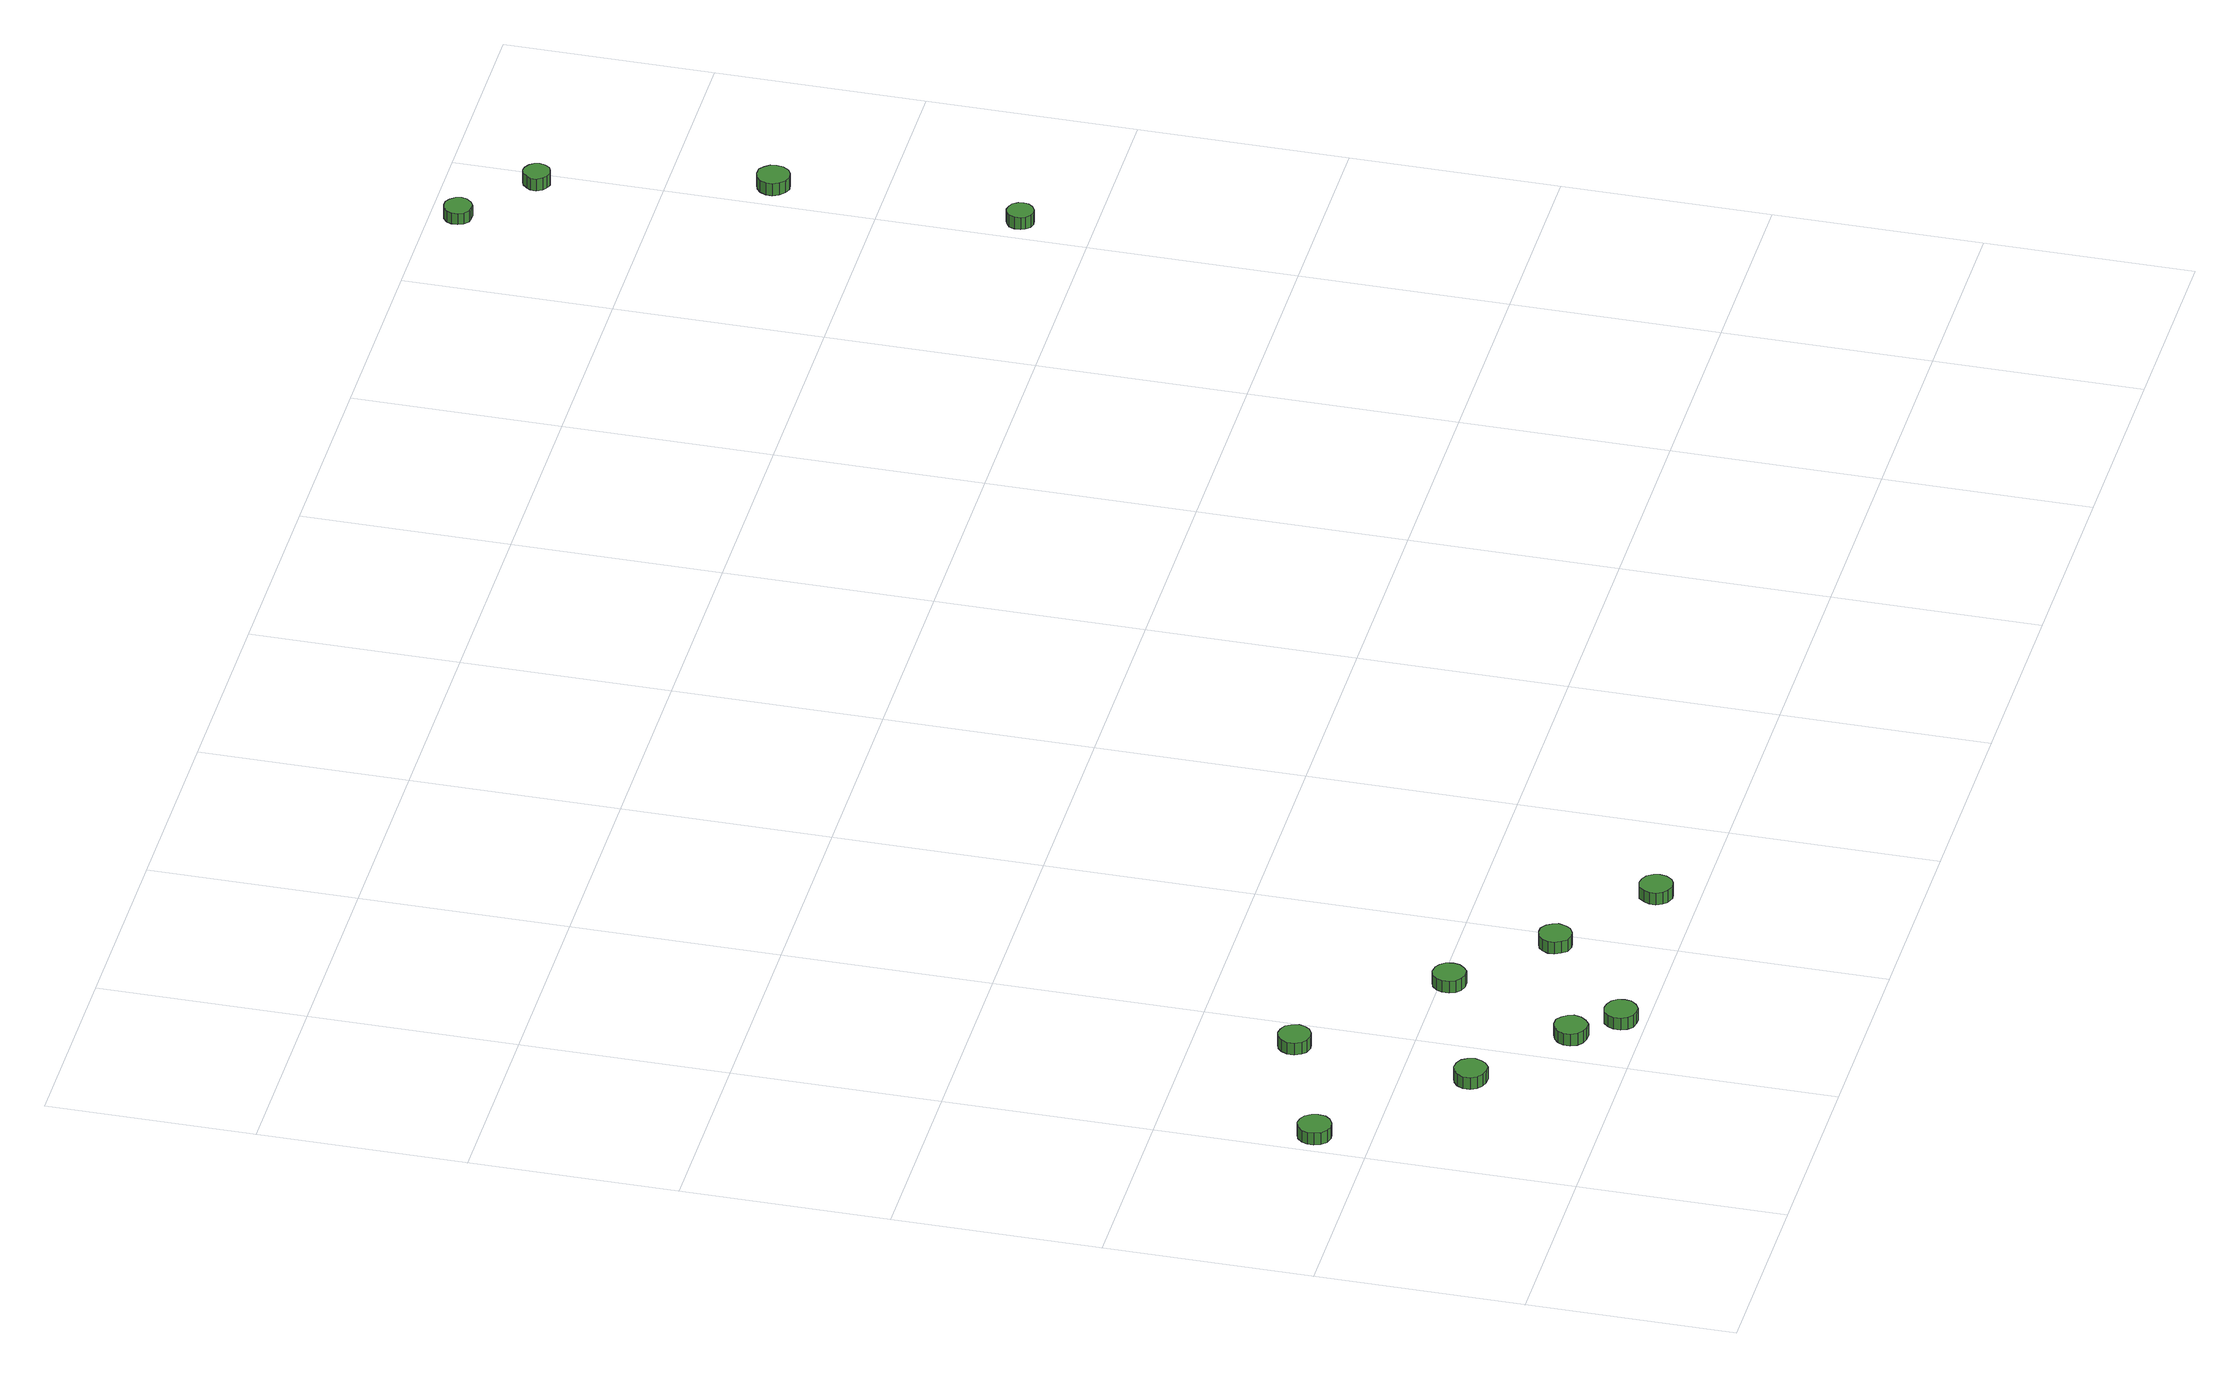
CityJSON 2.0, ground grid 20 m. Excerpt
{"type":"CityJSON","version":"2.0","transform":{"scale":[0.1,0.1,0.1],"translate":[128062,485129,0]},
"CityObjects":{
"tree1":{"type":"SolitaryVegetationObject","attributes":{"function":"something"},"geometry":[{"type":"MultiSurface","lod":"1","boundaries":[[[0,1,2,3,4,5,6,7,8,9,10,11,12,13,14]],[[15,16,17,18,19,20,21,22,23,24,25,26,27,28,29]],[[0,29,28,1]],[[1,28,27,2]],[[2,27,26,3]],[[3,26,25,4]],[[4,25,24,5]],[[5,24,23,6]],[[6,23,22,7]],[[7,22,21,8]],[[8,21,20,9]],[[9,20,19,10]],[[10,19,18,11]],[[11,18,17,12]],[[12,17,16,13]],[[13,16,15,14]],[[14,15,29,0]]]}]},
"tree2":{"type":"SolitaryVegetationObject","attributes":{"function":"something"},"geometry":[{"type":"MultiSurface","lod":"1","boundaries":[[[30,31,32,33,34,35,36,37,38,39,40,41,42,43,44]],[[45,46,47,48,49,50,51,52,53,54,55,56,57,58,59]],[[30,59,58,31]],[[31,58,57,32]],[[32,57,56,33]],[[33,56,55,34]],[[34,55,54,35]],[[35,54,53,36]],[[36,53,52,37]],[[37,52,51,38]],[[38,51,50,39]],[[39,50,49,40]],[[40,49,48,41]],[[41,48,47,42]],[[42,47,46,43]],[[43,46,45,44]],[[44,45,59,30]]]}]},
"tree3":{"type":"SolitaryVegetationObject","attributes":{"function":"something"},"geometry":[{"type":"MultiSurface","lod":"1","boundaries":[[[60,61,62,63,64,65,66,67,68,69,70,71,72,73,74]],[[75,76,77,78,79,80,81,82,83,84,85,86,87,88,89]],[[60,89,88,61]],[[61,88,87,62]],[[62,87,86,63]],[[63,86,85,64]],[[64,85,84,65]],[[65,84,83,66]],[[66,83,82,67]],[[67,82,81,68]],[[68,81,80,69]],[[69,80,79,70]],[[70,79,78,71]],[[71,78,77,72]],[[72,77,76,73]],[[73,76,75,74]],[[74,75,89,60]]]}]},
"tree4":{"type":"SolitaryVegetationObject","attributes":{"function":"something"},"geometry":[{"type":"MultiSurface","lod":"1","boundaries":[[[90,91,92,93,94,95,96,97,98,99,100,101,102,103,104]],[[105,106,107,108,109,110,111,112,113,114,115,116,117,118,119]],[[90,119,118,91]],[[91,118,117,92]],[[92,117,116,93]],[[93,116,115,94]],[[94,115,114,95]],[[95,114,113,96]],[[96,113,112,97]],[[97,112,111,98]],[[98,111,110,99]],[[99,110,109,100]],[[100,109,108,101]],[[101,108,107,102]],[[102,107,106,103]],[[103,106,105,104]],[[104,105,119,90]]]}]},
"tree5":{"type":"SolitaryVegetationObject","attributes":{"function":"something"},"geometry":[{"type":"MultiSurface","lod":"1","boundaries":[[[120,121,122,123,124,125,126,127,128,129,130,131,132,133,134]],[[135,136,137,138,139,140,141,142,143,144,145,146,147,148,149]],[[120,149,148,121]],[[121,148,147,122]],[[122,147,146,123]],[[123,146,145,124]],[[124,145,144,125]],[[125,144,143,126]],[[126,143,142,127]],[[127,142,141,128]],[[128,141,140,129]],[[129,140,139,130]],[[130,139,138,131]],[[131,138,137,132]],[[132,137,136,133]],[[133,136,135,134]],[[134,135,149,120]]]}]},
"tree6":{"type":"SolitaryVegetationObject","attributes":{"function":"something"},"geometry":[{"type":"MultiSurface","lod":"1","boundaries":[[[150,151,152,153,154,155,156,157,158,159,160,161,162,163,164]],[[165,166,167,168,169,170,171,172,173,174,175,176,177,178,179]],[[150,179,178,151]],[[151,178,177,152]],[[152,177,176,153]],[[153,176,175,154]],[[154,175,174,155]],[[155,174,173,156]],[[156,173,172,157]],[[157,172,171,158]],[[158,171,170,159]],[[159,170,169,160]],[[160,169,168,161]],[[161,168,167,162]],[[162,167,166,163]],[[163,166,165,164]],[[164,165,179,150]]]}]},
"tree7":{"type":"SolitaryVegetationObject","attributes":{"function":"something"},"geometry":[{"type":"MultiSurface","lod":"1","boundaries":[[[180,181,182,183,184,185,186,187,188,189,190,191,192,193,194]],[[195,196,197,198,199,200,201,202,203,204,205,206,207,208,209]],[[180,209,208,181]],[[181,208,207,182]],[[182,207,206,183]],[[183,206,205,184]],[[184,205,204,185]],[[185,204,203,186]],[[186,203,202,187]],[[187,202,201,188]],[[188,201,200,189]],[[189,200,199,190]],[[190,199,198,191]],[[191,198,197,192]],[[192,197,196,193]],[[193,196,195,194]],[[194,195,209,180]]]}]},
"tree8":{"type":"SolitaryVegetationObject","attributes":{"function":"something"},"geometry":[{"type":"MultiSurface","lod":"1","boundaries":[[[210,211,212,213,214,215,216,217,218,219,220,221,222,223,224]],[[225,226,227,228,229,230,231,232,233,234,235,236,237,238,239]],[[210,239,238,211]],[[211,238,237,212]],[[212,237,236,213]],[[213,236,235,214]],[[214,235,234,215]],[[215,234,233,216]],[[216,233,232,217]],[[217,232,231,218]],[[218,231,230,219]],[[219,230,229,220]],[[220,229,228,221]],[[221,228,227,222]],[[222,227,226,223]],[[223,226,225,224]],[[224,225,239,210]]]}]},
"tree9":{"type":"SolitaryVegetationObject","attributes":{"function":"something"},"geometry":[{"type":"MultiSurface","lod":"1","boundaries":[[[240,241,242,243,244,245,246,247,248,249,250,251,252,253,254]],[[255,256,257,258,259,260,261,262,263,264,265,266,267,268,269]],[[240,269,268,241]],[[241,268,267,242]],[[242,267,266,243]],[[243,266,265,244]],[[244,265,264,245]],[[245,264,263,246]],[[246,263,262,247]],[[247,262,261,248]],[[248,261,260,249]],[[249,260,259,250]],[[250,259,258,251]],[[251,258,257,252]],[[252,257,256,253]],[[253,256,255,254]],[[254,255,269,240]]]}]},
"tree10":{"type":"SolitaryVegetationObject","attributes":{"function":"something"},"geometry":[{"type":"MultiSurface","lod":"1","boundaries":[[[270,271,272,273,274,275,276,277,278,279,280,281,282,283,284]],[[285,286,287,288,289,290,291,292,293,294,295,296,297,298,299]],[[270,299,298,271]],[[271,298,297,272]],[[272,297,296,273]],[[273,296,295,274]],[[274,295,294,275]],[[275,294,293,276]],[[276,293,292,277]],[[277,292,291,278]],[[278,291,290,279]],[[279,290,289,280]],[[280,289,288,281]],[[281,288,287,282]],[[282,287,286,283]],[[283,286,285,284]],[[284,285,299,270]]]}]},
"tree11":{"type":"SolitaryVegetationObject","attributes":{"function":"something"},"geometry":[{"type":"MultiSurface","lod":"1","boundaries":[[[300,301,302,303,304,305,306,307,308,309,310,311,312,313,314]],[[315,316,317,318,319,320,321,322,323,324,325,326,327,328,329]],[[300,329,328,301]],[[301,328,327,302]],[[302,327,326,303]],[[303,326,325,304]],[[304,325,324,305]],[[305,324,323,306]],[[306,323,322,307]],[[307,322,321,308]],[[308,321,320,309]],[[309,320,319,310]],[[310,319,318,311]],[[311,318,317,312]],[[312,317,316,313]],[[313,316,315,314]],[[314,315,329,300]]]}]},
"tree12":{"type":"SolitaryVegetationObject","attributes":{"function":"something"},"geometry":[{"type":"MultiSurface","lod":"1","boundaries":[[[330,331,332,333,334,335,336,337,338,339,340,341,342,343,344]],[[345,346,347,348,349,350,351,352,353,354,355,356,357,358,359]],[[330,359,358,331]],[[331,358,357,332]],[[332,357,356,333]],[[333,356,355,334]],[[334,355,354,335]],[[335,354,353,336]],[[336,353,352,337]],[[337,352,351,338]],[[338,351,350,339]],[[339,350,349,340]],[[340,349,348,341]],[[341,348,347,342]],[[342,347,346,343]],[[343,346,345,344]],[[344,345,359,330]]]}]}
},
"vertices":[
[38,253,16],[37,259,16],[33,265,16],[27,268,16],[21,269,16],[14,267,16],[9,262,16],[7,256,16],[7,250,16],[9,244,16],[14,239,16],[21,237,16],[27,238,16],[33,241,16],[37,246,16],[37,246,3],[33,241,3],[27,238,3],[21,237,3],[14,239,3],[9,244,3],[7,250,3],[7,256,3],[9,262,3],[14,267,3],[21,269,3],[27,268,3],[33,265,3],[37,259,3],[38,253,3],
[163,135,15],[161,142,15],[158,147,15],[152,150,15],[145,151,15],[139,149,15],[134,145,15],[131,139,15],[131,132,15],[134,126,15],[139,122,15],[145,120,15],[152,120,15],[158,124,15],[161,129,15],[161,129,2],[158,124,2],[152,120,2],[145,120,2],[139,122,2],[134,126,2],[131,132,2],[131,139,2],[134,145,2],[139,149,2],[145,151,2],[152,150,2],[158,147,2],[161,142,2],[163,135,2],
[178,305,16],[176,312,16],[173,317,16],[167,320,16],[161,321,16],[154,319,16],[150,315,16],[147,309,16],[147,302,16],[150,296,16],[154,292,16],[161,290,16],[167,291,16],[173,294,16],[176,299,16],[176,299,3],[173,294,3],[167,291,3],[161,290,3],[154,292,3],[150,296,3],[147,302,3],[147,309,3],[150,315,3],[154,319,3],[161,321,3],[167,320,3],[173,317,3],[176,312,3],[178,305,3],
[254,63,15],[252,69,15],[248,74,15],[243,78,15],[236,78,15],[230,76,15],[225,72,15],[222,66,15],[222,59,15],[225,53,15],[230,49,15],[236,47,15],[243,47,15],[248,51,15],[252,56,15],[252,56,2],[248,51,2],[243,47,2],[236,47,2],[230,49,2],[225,53,2],[222,59,2],[222,66,2],[225,72,2],[230,76,2],[236,78,2],[243,78,2],[248,74,2],[252,69,2],[254,63,2],
[288,23,16],[287,30,16],[283,35,16],[277,38,16],[271,39,16],[264,37,16],[260,33,16],[257,27,16],[257,20,16],[260,14,16],[264,10,16],[271,8,16],[277,8,16],[283,12,16],[287,17,16],[287,17,3],[283,12,3],[277,8,3],[271,8,3],[264,10,3],[260,14,3],[257,20,3],[257,27,3],[260,33,3],[264,37,3],[271,39,3],[277,38,3],[283,35,3],[287,30,3],[288,23,3],
[311,191,15],[310,198,15],[306,203,15],[301,206,15],[294,207,15],[288,205,15],[283,200,15],[281,195,15],[281,188,15],[283,182,15],[288,178,15],[294,176,15],[301,176,15],[306,180,15],[310,185,15],[310,185,2],[306,180,2],[301,176,2],[294,176,2],[288,178,2],[283,182,2],[281,188,2],[281,195,2],[283,200,2],[288,205,2],[294,207,2],[301,206,2],[306,203,2],[310,198,2],[311,191,2],
[397,112,15],[395,118,15],[392,123,15],[386,127,15],[380,127,15],[373,125,15],[369,121,15],[366,115,15],[366,109,15],[369,103,15],[373,98,15],[380,96,15],[386,97,15],[392,100,15],[395,105,15],[395,105,2],[392,100,2],[386,97,2],[380,96,2],[373,98,2],[369,103,2],[366,109,2],[366,115,2],[369,121,2],[373,125,2],[380,127,2],[386,127,2],[392,123,2],[395,118,2],[397,112,2],
[496,40,16],[495,46,16],[491,52,16],[485,55,16],[479,56,16],[472,54,16],[468,49,16],[465,43,16],[465,37,16],[468,31,16],[472,27,16],[479,24,16],[485,25,16],[491,28,16],[495,34,16],[495,34,3],[491,28,3],[485,25,3],[479,24,3],[472,27,3],[468,31,3],[465,37,3],[465,43,3],[468,49,3],[472,54,3],[479,56,3],[485,55,3],[491,52,3],[495,46,3],[496,40,3],
[1427,866,22],[1426,871,22],[1423,876,22],[1418,878,22],[1413,879,22],[1408,877,22],[1404,874,22],[1402,869,22],[1402,863,22],[1404,859,22],[1408,855,22],[1413,853,22],[1418,854,22],[1423,857,22],[1426,861,22],[1426,861,9],[1423,857,9],[1418,854,9],[1413,853,9],[1408,855,9],[1404,859,9],[1402,863,9],[1402,869,9],[1404,874,9],[1408,877,9],[1413,879,9],[1418,878,9],[1423,876,9],[1426,871,9],[1427,866,9],
[1329,1374,12],[1328,1379,12],[1324,1384,12],[1319,1387,12],[1314,1387,12],[1309,1386,12],[1304,1382,12],[1302,1377,12],[1302,1371,12],[1304,1366,12],[1309,1362,12],[1314,1361,12],[1319,1361,12],[1324,1364,12],[1328,1369,12],[1328,1369,0],[1324,1364,0],[1319,1361,0],[1314,1361,0],[1309,1362,0],[1304,1366,0],[1302,1371,0],[1302,1377,0],[1304,1382,0],[1309,1386,0],[1314,1387,0],[1319,1387,0],[1324,1384,0],[1328,1379,0],[1329,1374,0],
[1434,1101,22],[1433,1107,22],[1429,1112,22],[1424,1116,22],[1417,1116,22],[1411,1114,22],[1406,1110,22],[1403,1104,22],[1403,1098,22],[1406,1092,22],[1411,1087,22],[1417,1085,22],[1424,1086,22],[1429,1089,22],[1433,1095,22],[1433,1095,9],[1429,1089,9],[1424,1086,9],[1417,1085,9],[1411,1087,9],[1406,1092,9],[1403,1098,9],[1403,1104,9],[1406,1110,9],[1411,1114,9],[1417,1116,9],[1424,1116,9],[1429,1112,9],[1433,1107,9],[1434,1101,9],
[1396,1316,15],[1395,1321,15],[1392,1325,15],[1387,1328,15],[1382,1329,15],[1377,1327,15],[1373,1323,15],[1370,1319,15],[1370,1313,15],[1373,1308,15],[1377,1305,15],[1382,1303,15],[1387,1304,15],[1392,1306,15],[1395,1311,15],[1395,1311,2],[1392,1306,2],[1387,1304,2],[1382,1303,2],[1377,1305,2],[1373,1308,2],[1370,1313,2],[1370,1319,2],[1373,1323,2],[1377,1327,2],[1382,1329,2],[1387,1328,2],[1392,1325,2],[1395,1321,2],[1396,1316,2]
]}
